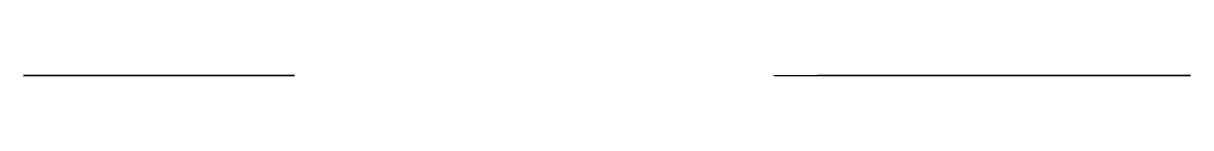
# Model space of a CAD drawing. Header units: centimetres. Extents: x -150 to 65, y 0 to 0.
import ezdxf

# ---------------------------------------------------------------- set-up
doc = ezdxf.new("R2010")
doc.units = ezdxf.units.CM
doc.header["$MEASUREMENT"] = 0
doc.layers.add('outdoor chair v2_Sketch4', color=7, linetype='Continuous')
doc.layers.add('outdoor chair v2_Sketch6', color=7, linetype='Continuous')

msp = doc.modelspace()

# ---------------------------------------------------------------- linework, layer by layer
at = {"layer": 'outdoor chair v2_Sketch4'}
for p, q in [((-11.66, 0, -26.2), (18.59, 0, 26.2)), ((-3.58, 0, 23.29), (36.14, 0, 18.89)), ((-3.09, 0, 27.76), (-3.58, 0, 23.29)), ((-3.28, 0, 25.97), (15.6, 0, 23.88)), ((38.91, 0, 23.11), (-3.09, 0, 27.76)), ((0, 0), (6.93, 0)), ((24.83, 0, 43), (0, 0)), ((6.93, 0), (17.32, 0, 18)), ((12.71, 0, 17.86), (16.29, 0, 17.47)), ((13.11, 0, 21.44), (12.71, 0, 17.86)), ((12.91, 0, 19.65), (16.49, 0, 19.26)), ((16.68, 0, 21.05), (13.11, 0, 21.44)), ((14.5, 0, 17.67), (14.89, 0, 21.24)), ((15.8, 0, 25.67), (15.6, 0, 23.88)), ((16.29, 0, 17.47), (16.68, 0, 21.05)), ((17.32, 0, 18), (39.26, 0, 18)), ((17.79, 0, 25.45), (17.59, 0, 23.66)), ((17.59, 0, 23.66), (36.47, 0, 21.57)), ((35.8, 0, 24), (20.78, 0, 24)), ((20.78, 0, 24), (28.29, 0, 37)), ((46.77, 0, 43), (24.83, 0, 43)), ((28.29, 0, 37), (43.3, 0, 37)), ((35.8, 0, 24), (39.26, 0, 18)), ((43.3, 0, 37), (35.8, 0, 24)), ((36.14, 0, 18.89), (57.63, 0)), ((38.91, 0, 23.11), (36.14, 0, 18.89)), ((36.67, 0, 23.36), (36.47, 0, 21.57)), ((65.2, 0), (38.91, 0, 23.11)), ((39.26, 0, 18), (64.09, 0, 61)), ((51.03, 0, 41.98), (41.53, 0, 25.53)), ((41.53, 0, 25.53), (43.09, 0, 24.63)), ((57.16, 0, 61), (46.77, 0, 43)), ((51.03, 0, 41.98), (52.59, 0, 41.08)), ((61.53, 0, 60.17), (52.03, 0, 43.71)), ((52.03, 0, 43.71), (53.59, 0, 42.81)), ((64.09, 0, 61), (57.16, 0, 61)), ((57.63, 0), (65.2, 0)), ((61.53, 0, 60.17), (63.09, 0, 59.27))]:
    msp.add_line(p, q, dxfattribs=at)
for p in [(0, 0), (14.7, 0, 19.45), (37.53, 0, 21)]:
    msp.add_point(p, dxfattribs=at)
at = {"layer": 'outdoor chair v2_Sketch6'}
for p, q in [((-150, 0), (-150, 0, 200)), ((-150, 0, 200), (-100, 0, 200)), ((-100, 0, 200), (-150, 0, 200)), ((-150, 0), (-150, 0, 200)), ((-100, 0, 200), (-100, 0)), ((-100, 0, 200), (-100, 0))]:
    msp.add_line(p, q, dxfattribs=at)
msp.add_point((0, 0), dxfattribs=at)

doc.saveas('drawing.dxf')
